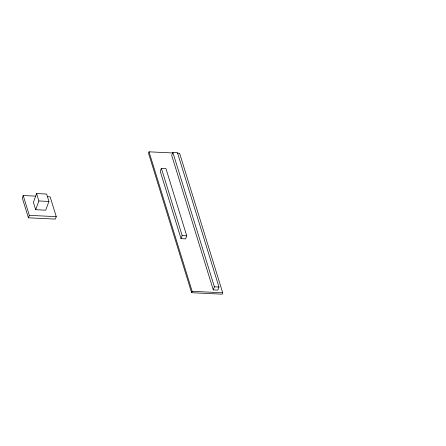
<?xml version="1.0" encoding="UTF-8"?>
<svg xmlns="http://www.w3.org/2000/svg" width="446" height="446" viewBox="0 0 446 446"><rect width="100%" height="100%" fill="white"/><g stroke="black" fill="none" stroke-linecap="round" stroke-linejoin="round"><path stroke-width="0.67" d="M35.624 196.123L23.198 195.526L22.3 197.974L28.427 217.804L55.349 219.097L56.252 216.65L50.125 196.82L47.36 196.692M36.6 193.57L33.389 202.306L35.674 209.704L45.709 210.183L48.926 201.447L46.64 194.055L36.6 193.57L38.886 200.968L35.674 209.704M28.427 217.804L29.325 215.357L23.198 195.526M172.663 152.961L149.036 151.824L148.524 153.223L191.624 292.704L222.197 294.176L222.71 292.777L179.615 153.296L177.53 153.195M161.374 168.309L160.248 171.37L181.037 238.655L185.603 238.878L186.729 235.817L165.934 168.532L161.374 168.309L182.163 235.6L181.037 238.655M172.836 152.309L171.71 155.364L213.272 289.872L217.838 290.095L218.958 287.034L177.402 152.526L172.836 152.309L214.398 286.817L213.272 289.872M191.624 292.704L192.137 291.305L149.036 151.824M38.886 200.968L48.926 201.447M29.325 215.357L56.252 216.65M182.163 235.6L186.729 235.817M214.398 286.817L218.958 287.034M192.137 291.305L222.71 292.777"/></g></svg>
